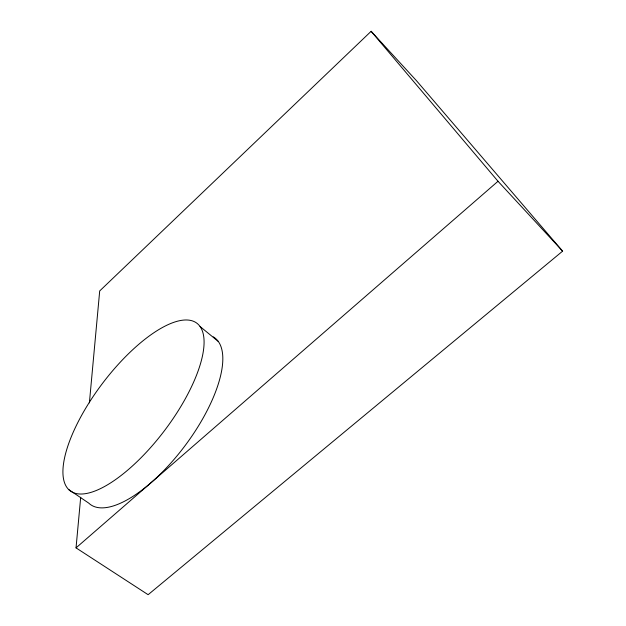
<?xml version="1.0" encoding="UTF-8"?>
<svg xmlns="http://www.w3.org/2000/svg" width="626" height="626" viewBox="0 0 626 626"><rect width="100%" height="100%" fill="white"/><g stroke="black" fill="none" stroke-linecap="round" stroke-linejoin="round"><path stroke-width="0.94" d="M89.393 402.87L99.698 290.949L371.132 31.3L416.564 80.801L562.617 251.151L148.127 594.7L76.036 547.875L80.699 497.271M76.036 547.875L498.014 181.274L562.617 251.151M68.766 489.587L88.751 503.124A103.971 40.776 -53.2 0 0 185.014 445.728A103.971 40.776 -53.2 0 0 213.263 336.858M200.054 326.514A105.051 38.968 -52.9 0 1 120.474 475.979A105.051 38.968 -52.9 0 1 79.956 418.426A105.051 38.968 -52.9 0 1 200.054 326.514L218.239 341.413M371.132 31.3L498.014 181.274"/></g></svg>
